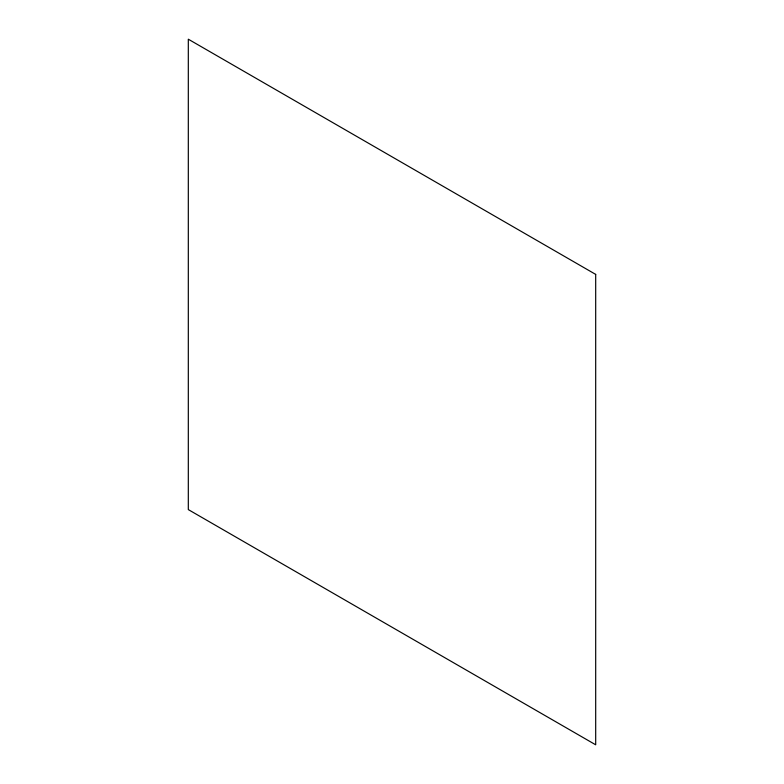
<?xml version="1.0" encoding="UTF-8"?>
<svg xmlns="http://www.w3.org/2000/svg" width="784" height="784" viewBox="0 0 784 784"><rect width="100%" height="100%" fill="white"/><g stroke="black" fill="none" stroke-linecap="round" stroke-linejoin="round"><path stroke-width="1.18" d="M595.693 274.4L188.307 39.2L188.307 509.6L595.693 744.8L595.693 274.4"/></g></svg>
